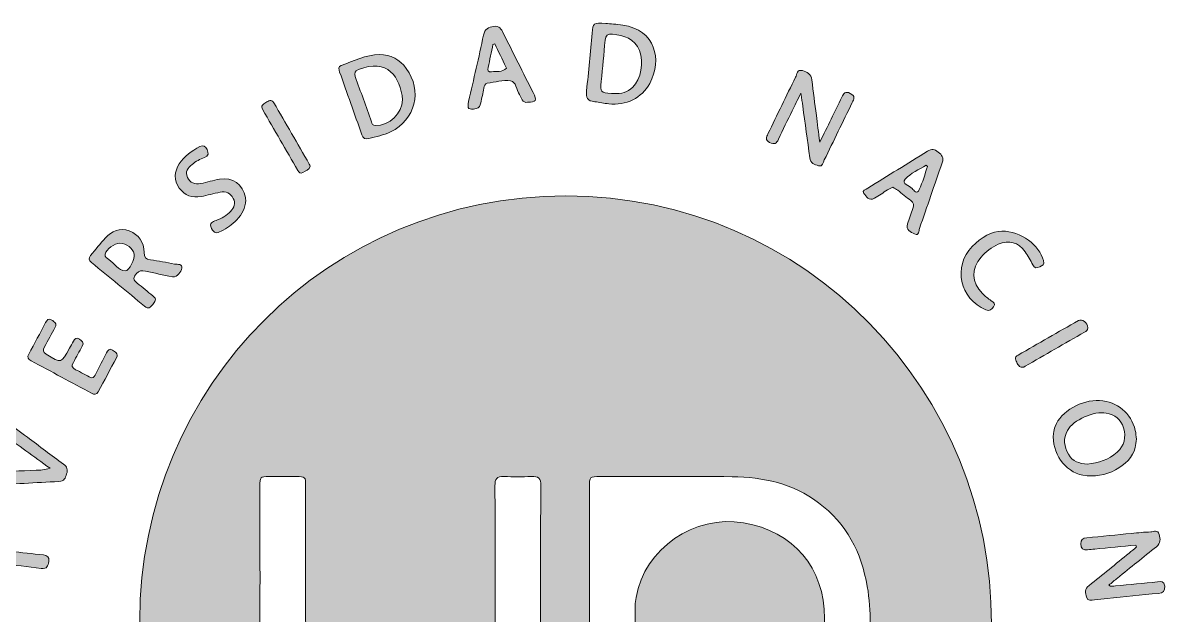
# Model space of a CAD drawing. Header units: inches. Extents: x 5 to 205, y -289 to -24.
# Drawn here: x 100 to 109.39, y -72.21 to -67.34 of the extents above; entities that cross this region are included whole.
import ezdxf

# ---------------------------------------------------------------- set-up
doc = ezdxf.new("R2010")
doc.units = ezdxf.units.IN
doc.header["$MEASUREMENT"] = 0
doc.layers.add('Capa 1', color=7, linetype='Continuous')

# ---------------------------------------------------------------- blocks, each defined once
blk = doc.blocks.new('block 17')
at = {"layer": 'Capa 1', "true_color": 0xffffff}
h = blk.add_hatch(color=7, dxfattribs=at)
h.dxf.hatch_style = 2
edge = h.paths.add_edge_path()
edge.add_spline(control_points=[(104.1468, -67.9939), (104.127, -67.9974), (104.1122, -67.9901), (104.1027, -67.9726), (104.0951, -67.9589), (104.0891, -67.9442), (104.0808, -67.931), (104.0562, -67.892), (104.0534, -67.8243), (104.0073, -67.8176), (103.9456, -67.8087), (103.8796, -67.8279), (103.8158, -67.8371), (103.7953, -67.8401), (103.7917, -67.86), (103.7882, -67.8779), (103.7802, -67.9183), (103.772, -67.9586), (103.763, -67.9988), (103.7582, -68.0202), (103.7507, -68.0386), (103.7246, -68.045), (103.6645, -68.0598), (103.6491, -68.0467), (103.6628, -67.9866), (103.7039, -67.805), (103.7475, -67.624), (103.7856, -67.4418), (103.7963, -67.3905), (103.8249, -67.3772), (103.8694, -67.3704), (103.9158, -67.3632), (103.9314, -67.3922), (103.9478, -67.4251), (104.0292, -67.5882), (104.1111, -67.7512), (104.1926, -67.9143), (104.2255, -67.9801), (104.2186, -67.9917), (104.1468, -67.9939)], knot_values=[0, 0, 0, 0, 1, 1, 1, 2, 2, 2, 3, 3, 3, 4, 4, 4, 5, 5, 5, 6, 6, 6, 7, 7, 7, 8, 8, 8, 9, 9, 9, 10, 10, 10, 11, 11, 11, 12, 12, 12, 13, 13, 13, 13], degree=3, periodic=1)
edge = h.paths.add_edge_path()
edge.add_spline(control_points=[(103.8777, -67.5141), (103.8728, -67.5155), (103.8679, -67.517), (103.863, -67.5184), (103.8498, -67.5814), (103.8364, -67.6443), (103.8236, -67.7073), (103.8192, -67.729), (103.8214, -67.7508), (103.8507, -67.7443), (103.8917, -67.7351), (103.9394, -67.7513), (103.973, -67.7137), (103.9744, -67.7121), (103.9717, -67.7061), (103.9701, -67.7027), (103.9394, -67.6398), (103.9085, -67.5769), (103.8777, -67.5141)], knot_values=[0, 0, 0, 0, 1, 1, 1, 2, 2, 2, 3, 3, 3, 4, 4, 4, 5, 5, 5, 6, 6, 6, 6], degree=3, periodic=1)
h = blk.add_hatch(color=7, dxfattribs=at)
h.dxf.hatch_style = 2
edge = h.paths.add_edge_path()
edge.add_spline(control_points=[(104.7912, -67.3452), (104.8243, -67.3485), (104.8771, -67.352), (104.9292, -67.3596), (105.1998, -67.3985), (105.2542, -67.6427), (105.1513, -67.8387), (105.0888, -67.9578), (104.9538, -68.023), (104.8146, -68.0069), (104.7758, -68.0024), (104.7376, -67.9924), (104.6988, -67.9889), (104.6406, -67.9838), (104.6252, -67.9545), (104.6315, -67.8985), (104.6495, -67.7413), (104.6633, -67.5836), (104.678, -67.426), (104.686, -67.3407), (104.6853, -67.3407), (104.7912, -67.3452)], knot_values=[0, 0, 0, 0, 1, 1, 1, 2, 2, 2, 3, 3, 3, 4, 4, 4, 5, 5, 5, 6, 6, 6, 7, 7, 7, 7], degree=3, periodic=1)
edge = h.paths.add_edge_path()
edge.add_spline(control_points=[(104.8542, -67.9212), (104.9179, -67.9256), (104.969, -67.9114), (105.0109, -67.8701), (105.0793, -67.8028), (105.106, -67.6639), (105.0673, -67.5684), (105.0268, -67.4688), (104.9406, -67.4438), (104.845, -67.4338), (104.8055, -67.4296), (104.7876, -67.4442), (104.7843, -67.484), (104.7748, -67.5969), (104.7629, -67.7095), (104.7527, -67.8223), (104.7446, -67.9125), (104.7472, -67.9151), (104.8372, -67.9211), (104.8449, -67.9216), (104.8528, -67.9212), (104.8542, -67.9212)], knot_values=[0, 0, 0, 0, 1, 1, 1, 2, 2, 2, 3, 3, 3, 4, 4, 4, 5, 5, 5, 6, 6, 6, 7, 7, 7, 7], degree=3, periodic=1)
h = blk.add_hatch(color=7, dxfattribs=at)
h.dxf.hatch_style = 2
edge = h.paths.add_edge_path()
edge.add_spline(control_points=[(102.9307, -67.6019), (103.0243, -67.6012), (103.0966, -67.6403), (103.1511, -67.7155), (103.2849, -67.9001), (103.2263, -68.1369), (103.0216, -68.2365), (102.9648, -68.2641), (102.9037, -68.278), (102.8428, -68.2926), (102.8126, -68.2998), (102.7959, -68.2904), (102.7854, -68.2602), (102.7256, -68.0884), (102.6642, -67.917), (102.6035, -67.7454), (102.5962, -67.7247), (102.5876, -67.7011), (102.6164, -67.6909), (102.7192, -67.6546), (102.8182, -67.6041), (102.9307, -67.6019)], knot_values=[0, 0, 0, 0, 1, 1, 1, 2, 2, 2, 3, 3, 3, 4, 4, 4, 5, 5, 5, 6, 6, 6, 7, 7, 7, 7], degree=3, periodic=1)
edge = h.paths.add_edge_path()
edge.add_spline(control_points=[(103.1205, -67.9733), (103.1047, -67.787), (102.9952, -67.628), (102.7591, -67.7253), (102.7278, -67.7383), (102.7211, -67.7524), (102.7319, -67.7823), (102.7765, -67.9059), (102.8199, -68.0298), (102.8641, -68.1535), (102.8699, -68.1698), (102.8744, -68.1851), (102.8991, -68.1853), (103.0103, -68.1862), (103.1191, -68.0833), (103.1205, -67.9733)], knot_values=[0, 0, 0, 0, 1, 1, 1, 2, 2, 2, 3, 3, 3, 4, 4, 4, 5, 5, 5, 5], degree=3, periodic=1)
h = blk.add_hatch(color=7, dxfattribs=at)
h.dxf.hatch_style = 2
edge = h.paths.add_edge_path()
edge.add_spline(control_points=[(106.5484, -68.3222), (106.6138, -68.1886), (106.6719, -68.071), (106.7289, -67.9528), (106.744, -67.9215), (106.7567, -67.8992), (106.799, -67.9206), (106.8419, -67.9423), (106.8291, -67.9667), (106.8144, -67.9968), (106.7377, -68.1537), (106.6621, -68.3111), (106.5851, -68.4677), (106.575, -68.4882), (106.574, -68.5258), (106.5376, -68.5155), (106.505, -68.5063), (106.4708, -68.4953), (106.4652, -68.4495), (106.4477, -68.3076), (106.4273, -68.166), (106.4079, -68.0243), (106.4039, -67.9953), (106.3996, -67.9663), (106.3929, -67.9195), (106.3643, -67.9767), (106.3422, -68.0201), (106.3209, -68.0639), (106.2832, -68.1416), (106.245, -68.219), (106.2091, -68.2974), (106.1927, -68.3332), (106.1738, -68.3433), (106.1362, -68.3247), (106.0957, -68.3046), (106.1087, -68.2806), (106.1224, -68.2527), (106.198, -68.0975), (106.2725, -67.9418), (106.3494, -67.7873), (106.3608, -67.7645), (106.3612, -67.7211), (106.4051, -67.7334), (106.4433, -67.7441), (106.4777, -67.7616), (106.4831, -67.81), (106.494, -67.9074), (106.5074, -68.0044), (106.5198, -68.1016), (106.5285, -68.1694), (106.5374, -68.2371), (106.5484, -68.3222)], knot_values=[0, 0, 0, 0, 1, 1, 1, 2, 2, 2, 3, 3, 3, 4, 4, 4, 5, 5, 5, 6, 6, 6, 7, 7, 7, 8, 8, 8, 9, 9, 9, 10, 10, 10, 11, 11, 11, 12, 12, 12, 13, 13, 13, 14, 14, 14, 15, 15, 15, 16, 16, 16, 17, 17, 17, 17], degree=3, periodic=1)
h = blk.add_hatch(color=7, dxfattribs=at)
h.dxf.hatch_style = 2
edge = h.paths.add_edge_path()
edge.add_spline(control_points=[(102.3608, -68.519), (102.3555, -68.5516), (102.3237, -68.5552), (102.3022, -68.5697), (102.282, -68.5834), (102.2695, -68.5707), (102.2597, -68.5538), (102.1635, -68.3874), (102.0675, -68.2209), (101.9711, -68.0547), (101.9519, -68.0215), (101.9751, -68.0086), (101.9979, -67.9958), (102.0194, -67.9837), (102.0427, -67.9627), (102.0627, -67.9971), (102.1601, -68.1651), (102.2571, -68.3332), (102.3541, -68.5014), (102.357, -68.5064), (102.3583, -68.5124), (102.3608, -68.519)], knot_values=[0, 0, 0, 0, 1, 1, 1, 2, 2, 2, 3, 3, 3, 4, 4, 4, 5, 5, 5, 6, 6, 6, 7, 7, 7, 7], degree=3, periodic=1)
h = blk.add_hatch(color=7, dxfattribs=at)
h.dxf.hatch_style = 2
edge = h.paths.add_edge_path()
edge.add_spline(control_points=[(101.8327, -68.7995), (101.8285, -68.8625), (101.8021, -68.9154), (101.7582, -68.9607), (101.7209, -68.9992), (101.6769, -69.0277), (101.6302, -69.0534), (101.5941, -69.0733), (101.571, -69.0709), (101.5512, -69.03), (101.5287, -68.9838), (101.559, -68.9769), (101.5895, -68.9652), (101.6337, -68.9482), (101.675, -68.9259), (101.7074, -68.8901), (101.7354, -68.8591), (101.753, -68.8248), (101.73, -68.7837), (101.7063, -68.7414), (101.6682, -68.7237), (101.6209, -68.7329), (101.5691, -68.7429), (101.5182, -68.7579), (101.4664, -68.7682), (101.3922, -68.7829), (101.3298, -68.7603), (101.2862, -68.6983), (101.2407, -68.6335), (101.2445, -68.5656), (101.2856, -68.4998), (101.3265, -68.4344), (101.3886, -68.3936), (101.455, -68.3583), (101.4849, -68.3423), (101.5015, -68.3539), (101.5143, -68.3825), (101.5275, -68.4119), (101.5295, -68.4342), (101.4933, -68.4475), (101.4565, -68.4611), (101.4217, -68.4793), (101.3913, -68.5048), (101.3578, -68.5327), (101.331, -68.5644), (101.3532, -68.6109), (101.3748, -68.6561), (101.4149, -68.6701), (101.4616, -68.6612), (101.5134, -68.6513), (101.5641, -68.6352), (101.616, -68.6258), (101.723, -68.6063), (101.8106, -68.6688), (101.8297, -68.7756), (101.831, -68.7833), (101.8317, -68.7911), (101.8327, -68.7995)], knot_values=[0, 0, 0, 0, 1, 1, 1, 2, 2, 2, 3, 3, 3, 4, 4, 4, 5, 5, 5, 6, 6, 6, 7, 7, 7, 8, 8, 8, 9, 9, 9, 10, 10, 10, 11, 11, 11, 12, 12, 12, 13, 13, 13, 14, 14, 14, 15, 15, 15, 16, 16, 16, 17, 17, 17, 18, 18, 18, 19, 19, 19, 19], degree=3, periodic=1)
h = blk.add_hatch(color=7, dxfattribs=at)
h.dxf.hatch_style = 2
edge = h.paths.add_edge_path()
edge.add_spline(control_points=[(107.1477, -68.6918), (107.1328, -68.6994), (107.1185, -68.7054), (107.1055, -68.7135), (107.0689, -68.7364), (107.0342, -68.7625), (106.9964, -68.7829), (106.9536, -68.8061), (106.9286, -68.7679), (106.9101, -68.743), (106.8916, -68.718), (106.9273, -68.7093), (106.943, -68.6995), (107.1059, -68.5978), (107.2699, -68.498), (107.4326, -68.3959), (107.4665, -68.3746), (107.4918, -68.3774), (107.5218, -68.4027), (107.551, -68.4275), (107.569, -68.448), (107.5536, -68.4914), (107.4899, -68.6704), (107.4306, -68.851), (107.3677, -69.0303), (107.3611, -69.0491), (107.3655, -69.095), (107.3264, -69.0757), (107.2975, -69.0615), (107.2528, -69.0439), (107.2686, -68.9936), (107.282, -68.9506), (107.2971, -68.9081), (107.3136, -68.8662), (107.3246, -68.8383), (107.3201, -68.8191), (107.2948, -68.801), (107.2581, -68.7749), (107.2243, -68.7449), (107.1886, -68.7173), (107.1765, -68.7079), (107.1625, -68.7009), (107.1477, -68.6918)], knot_values=[0, 0, 0, 0, 1, 1, 1, 2, 2, 2, 3, 3, 3, 4, 4, 4, 5, 5, 5, 6, 6, 6, 7, 7, 7, 8, 8, 8, 9, 9, 9, 10, 10, 10, 11, 11, 11, 12, 12, 12, 13, 13, 13, 14, 14, 14, 14], degree=3, periodic=1)
edge = h.paths.add_edge_path()
edge.add_spline(control_points=[(107.4341, -68.5206), (107.4299, -68.517), (107.4257, -68.5135), (107.4214, -68.5099), (107.3632, -68.5475), (107.2941, -68.5756), (107.2501, -68.6256), (107.2156, -68.6649), (107.2856, -68.678), (107.3075, -68.7031), (107.3206, -68.7181), (107.347, -68.7537), (107.3658, -68.7114), (107.3933, -68.6499), (107.4118, -68.5844), (107.4341, -68.5206)], knot_values=[0, 0, 0, 0, 1, 1, 1, 2, 2, 2, 3, 3, 3, 4, 4, 4, 5, 5, 5, 5], degree=3, periodic=1)
h = blk.add_hatch(color=7, dxfattribs=at)
h.dxf.hatch_style = 2
edge = h.paths.add_edge_path()
edge.add_spline(control_points=[(104.4561, -75.7581), (102.5648, -75.7669), (100.9584, -74.2277), (100.9608, -72.2588), (100.9632, -70.3266), (102.515, -68.7628), (104.4627, -68.7636), (106.442, -68.7644), (107.9692, -70.3856), (107.958, -72.283), (107.9467, -74.2019), (106.3699, -75.7712), (104.4561, -75.7581)], knot_values=[0, 0, 0, 0, 1, 1, 1, 2, 2, 2, 3, 3, 3, 4, 4, 4, 4], degree=3, periodic=1)
edge = h.paths.add_edge_path()
edge.add_spline(control_points=[(104.2549, -72.229), (104.2549, -71.8679), (104.2537, -71.5068), (104.2561, -71.1457), (104.2565, -71.0857), (104.2378, -71.0658), (104.1786, -71.0693), (104.1043, -71.0736), (104.0293, -71.0739), (103.955, -71.0692), (103.8936, -71.0654), (103.8789, -71.0897), (103.8792, -71.1475), (103.8813, -71.5164), (103.88, -71.8853), (103.8806, -72.2543), (103.8807, -72.3116), (103.8736, -72.3678), (103.8616, -72.4235), (103.789, -72.7599), (103.45, -73.0149), (103.0811, -73.0049), (102.6556, -72.9933), (102.3239, -72.6676), (102.3235, -72.2434), (102.3232, -71.8784), (102.3235, -71.5134), (102.3234, -71.1484), (102.3234, -71.0707), (102.323, -71.0706), (102.2441, -71.0704), (102.1715, -71.0702), (102.0988, -71.0701), (102.0262, -71.0704), (101.9495, -71.0706), (101.9489, -71.0711), (101.9488, -71.1507), (101.9487, -71.3901), (101.947, -71.6295), (101.9494, -71.8689), (101.9513, -72.0551), (101.9365, -72.2418), (101.9614, -72.4275), (101.9929, -72.6627), (102.0765, -72.8756), (102.2416, -73.0503), (102.4522, -73.2732), (102.7212, -73.3676), (103.0193, -73.374), (103.4057, -73.3824), (103.7924, -73.3753), (104.179, -73.3778), (104.2386, -73.3782), (104.2565, -73.3598), (104.2561, -73.3005), (104.2537, -72.9433), (104.2549, -72.5861), (104.2549, -72.229)], knot_values=[0, 0, 0, 0, 1, 1, 1, 2, 2, 2, 3, 3, 3, 4, 4, 4, 5, 5, 5, 6, 6, 6, 7, 7, 7, 8, 8, 8, 9, 9, 9, 10, 10, 10, 11, 11, 11, 12, 12, 12, 13, 13, 13, 14, 14, 14, 15, 15, 15, 16, 16, 16, 17, 17, 17, 18, 18, 18, 19, 19, 19, 19], degree=3, periodic=1)
edge = h.paths.add_edge_path()
edge.add_spline(control_points=[(104.6557, -72.223), (104.6557, -72.2937), (104.6557, -72.3643), (104.6557, -72.435), (104.6558, -72.7254), (104.6568, -73.0159), (104.6549, -73.3063), (104.6545, -73.3603), (104.673, -73.38), (104.7267, -73.3774), (104.7952, -73.3741), (104.8641, -73.3766), (104.9327, -73.3766), (105.0305, -73.3766), (105.0306, -73.3766), (105.0306, -73.2815), (105.0306, -72.9204), (105.0304, -72.5593), (105.031, -72.1982), (105.031, -72.1532), (105.0306, -72.1073), (105.0384, -72.0633), (105.1098, -71.6621), (105.5153, -71.3815), (105.922, -71.4504), (106.3326, -71.5199), (106.587, -71.8203), (106.5873, -72.2366), (106.5875, -72.5918), (106.5882, -72.947), (106.5864, -73.3022), (106.5861, -73.3574), (106.6022, -73.3805), (106.6599, -73.3775), (106.7343, -73.3737), (106.809, -73.3768), (106.8836, -73.3766), (106.9617, -73.3763), (106.9621, -73.376), (106.9622, -73.2977), (106.9623, -72.9581), (106.962, -72.6186), (106.9623, -72.2791), (106.9624, -72.1769), (106.9555, -72.0751), (106.9383, -71.9745), (106.8905, -71.6951), (106.7685, -71.4575), (106.5373, -71.285), (106.3273, -71.1282), (106.0842, -71.0739), (105.8282, -71.0714), (105.4671, -71.068), (105.106, -71.0703), (104.7449, -71.0703), (104.656, -71.0703), (104.6558, -71.0705), (104.6558, -71.1574), (104.6557, -71.5126), (104.6557, -71.8678), (104.6557, -72.223)], knot_values=[0, 0, 0, 0, 1, 1, 1, 2, 2, 2, 3, 3, 3, 4, 4, 4, 5, 5, 5, 6, 6, 6, 7, 7, 7, 8, 8, 8, 9, 9, 9, 10, 10, 10, 11, 11, 11, 12, 12, 12, 13, 13, 13, 14, 14, 14, 15, 15, 15, 16, 16, 16, 17, 17, 17, 18, 18, 18, 19, 19, 19, 20, 20, 20, 20], degree=3, periodic=1)
h = blk.add_hatch(color=7, dxfattribs=at)
h.dxf.hatch_style = 2
edge = h.paths.add_edge_path()
edge.add_spline(control_points=[(101.2301, -69.4298), (101.1533, -69.4132), (101.0804, -69.3978), (101.0077, -69.3816), (100.9795, -69.3753), (100.9563, -69.3752), (100.9342, -69.4012), (100.9068, -69.4331), (100.9028, -69.4539), (100.941, -69.4807), (100.9859, -69.5122), (101.0248, -69.5519), (101.0689, -69.5845), (101.106, -69.612), (101.0864, -69.6323), (101.0674, -69.6567), (101.0485, -69.6809), (101.0325, -69.6971), (101.001, -69.6709), (100.8565, -69.5501), (100.7111, -69.4304), (100.5651, -69.3113), (100.5418, -69.2923), (100.5379, -69.2762), (100.5577, -69.2529), (100.5985, -69.2052), (100.6356, -69.154), (100.6792, -69.1091), (100.7323, -69.0545), (100.7967, -69.0196), (100.8752, -69.0503), (100.9543, -69.0812), (100.9954, -69.1434), (100.9969, -69.228), (100.9976, -69.2672), (101.012, -69.2836), (101.0508, -69.2888), (101.1168, -69.2975), (101.1823, -69.31), (101.2476, -69.3235), (101.2707, -69.3283), (101.3162, -69.3208), (101.3073, -69.3559), (101.2991, -69.3885), (101.274, -69.4277), (101.2301, -69.4298)], knot_values=[0, 0, 0, 0, 1, 1, 1, 2, 2, 2, 3, 3, 3, 4, 4, 4, 5, 5, 5, 6, 6, 6, 7, 7, 7, 8, 8, 8, 9, 9, 9, 10, 10, 10, 11, 11, 11, 12, 12, 12, 13, 13, 13, 14, 14, 14, 15, 15, 15, 15], degree=3, periodic=1)
edge = h.paths.add_edge_path()
edge.add_spline(control_points=[(100.7988, -69.1525), (100.7545, -69.1529), (100.6853, -69.2037), (100.6773, -69.2412), (100.6719, -69.2665), (100.6922, -69.2769), (100.707, -69.2866), (100.7533, -69.3168), (100.7832, -69.3757), (100.8427, -69.3794), (100.8739, -69.3813), (100.9227, -69.278), (100.9153, -69.2421), (100.9051, -69.1931), (100.8517, -69.152), (100.7988, -69.1525)], knot_values=[0, 0, 0, 0, 1, 1, 1, 2, 2, 2, 3, 3, 3, 4, 4, 4, 5, 5, 5, 5], degree=3, periodic=1)
h = blk.add_hatch(color=7, dxfattribs=at)
h.dxf.hatch_style = 2
edge = h.paths.add_edge_path()
edge.add_spline(control_points=[(108.0427, -69.052), (108.2041, -69.0529), (108.3506, -69.1686), (108.3866, -69.2948), (108.3959, -69.3277), (108.3772, -69.336), (108.3546, -69.3462), (108.3303, -69.3571), (108.3122, -69.3597), (108.2977, -69.3294), (108.2802, -69.2924), (108.2595, -69.2563), (108.2356, -69.2232), (108.1777, -69.143), (108.1049, -69.1235), (108.0138, -69.1613), (107.9585, -69.1843), (107.9122, -69.2206), (107.8735, -69.2657), (107.7901, -69.363), (107.7937, -69.4742), (107.8839, -69.5658), (107.9057, -69.5879), (107.9317, -69.6061), (107.9566, -69.6249), (107.9741, -69.638), (107.9966, -69.6477), (107.9756, -69.6747), (107.9598, -69.695), (107.9468, -69.7134), (107.9132, -69.6993), (107.6974, -69.6083), (107.639, -69.3462), (107.8005, -69.1789), (107.875, -69.1017), (107.965, -69.0531), (108.0427, -69.052)], knot_values=[0, 0, 0, 0, 1, 1, 1, 2, 2, 2, 3, 3, 3, 4, 4, 4, 5, 5, 5, 6, 6, 6, 7, 7, 7, 8, 8, 8, 9, 9, 9, 10, 10, 10, 11, 11, 11, 12, 12, 12, 12], degree=3, periodic=1)
h = blk.add_hatch(color=7, dxfattribs=at)
h.dxf.hatch_style = 2
edge = h.paths.add_edge_path()
edge.add_spline(control_points=[(100.5624, -70.2586), (100.5881, -70.2604), (100.5921, -70.2401), (100.5998, -70.2255), (100.6299, -70.1683), (100.6586, -70.1104), (100.6884, -70.053), (100.6985, -70.0336), (100.7091, -70.0113), (100.7368, -70.0305), (100.7586, -70.0455), (100.7892, -70.0581), (100.77, -70.094), (100.7204, -70.1874), (100.6698, -70.2803), (100.62, -70.3736), (100.6061, -70.3998), (100.5878, -70.3965), (100.5662, -70.385), (100.4004, -70.2963), (100.2346, -70.2076), (100.0685, -70.1194), (100.0432, -70.1059), (100.0349, -70.0901), (100.0497, -70.0629), (100.0965, -69.9769), (100.1421, -69.8903), (100.1882, -69.8039), (100.1992, -69.7834), (100.2112, -69.7655), (100.2379, -69.7834), (100.2593, -69.7977), (100.2838, -69.811), (100.2662, -69.8434), (100.2373, -69.8968), (100.2092, -69.9507), (100.1786, -70.0031), (100.1626, -70.0306), (100.1649, -70.0469), (100.1937, -70.0648), (100.3167, -70.1411), (100.3162, -70.1419), (100.3844, -70.0144), (100.3945, -69.9954), (100.4055, -69.9768), (100.4156, -69.9578), (100.4271, -69.9359), (100.4407, -69.9228), (100.4662, -69.9404), (100.4869, -69.9547), (100.5049, -69.9688), (100.4892, -69.9974), (100.4647, -70.0421), (100.4415, -70.0875), (100.4158, -70.1314), (100.3992, -70.1596), (100.4034, -70.1771), (100.4336, -70.1916), (100.4777, -70.2128), (100.5205, -70.2367), (100.5624, -70.2586)], knot_values=[0, 0, 0, 0, 1, 1, 1, 2, 2, 2, 3, 3, 3, 4, 4, 4, 5, 5, 5, 6, 6, 6, 7, 7, 7, 8, 8, 8, 9, 9, 9, 10, 10, 10, 11, 11, 11, 12, 12, 12, 13, 13, 13, 14, 14, 14, 15, 15, 15, 16, 16, 16, 17, 17, 17, 18, 18, 18, 19, 19, 19, 20, 20, 20, 20], degree=3, periodic=1)
h = blk.add_hatch(color=7, dxfattribs=at)
h.dxf.hatch_style = 2
edge = h.paths.add_edge_path()
edge.add_spline(control_points=[(108.7495, -69.8479), (108.7527, -69.8682), (108.7366, -69.8752), (108.7236, -69.8827), (108.5608, -69.9766), (108.3976, -70.0697), (108.235, -70.1639), (108.2012, -70.1835), (108.1853, -70.1673), (108.1707, -70.1396), (108.1576, -70.1146), (108.1417, -70.0917), (108.1781, -70.071), (108.3431, -69.9771), (108.5073, -69.8817), (108.6726, -69.7884), (108.7042, -69.7705), (108.7475, -69.8059), (108.7495, -69.8479)], knot_values=[0, 0, 0, 0, 1, 1, 1, 2, 2, 2, 3, 3, 3, 4, 4, 4, 5, 5, 5, 6, 6, 6, 6], degree=3, periodic=1)
h = blk.add_hatch(color=7, dxfattribs=at)
h.dxf.hatch_style = 2
edge = h.paths.add_edge_path()
edge.add_spline(control_points=[(109.1493, -70.7634), (109.1463, -70.7856), (109.1456, -70.8095), (109.1395, -70.8319), (109.0983, -70.9851), (108.8912, -71.0939), (108.7091, -71.0589), (108.5609, -71.0303), (108.4517, -70.8751), (108.4681, -70.715), (108.4701, -70.6957), (108.4745, -70.6761), (108.4815, -70.6581), (108.529, -70.5347), (108.6991, -70.4363), (108.8468, -70.4458), (108.9943, -70.4553), (109.1039, -70.5467), (109.1405, -70.6921), (109.1461, -70.7147), (109.1464, -70.7386), (109.1493, -70.7634)], knot_values=[0, 0, 0, 0, 1, 1, 1, 2, 2, 2, 3, 3, 3, 4, 4, 4, 5, 5, 5, 6, 6, 6, 7, 7, 7, 7], degree=3, periodic=1)
edge = h.paths.add_edge_path()
edge.add_spline(control_points=[(108.7449, -70.9678), (108.8368, -70.959), (108.9224, -70.9329), (108.9918, -70.8695), (109.051, -70.8154), (109.0662, -70.7475), (109.0436, -70.6709), (109.0225, -70.5992), (108.9729, -70.5613), (108.9009, -70.5478), (108.8033, -70.5294), (108.631, -70.6055), (108.583, -70.6905), (108.5455, -70.7571), (108.5562, -70.8232), (108.5909, -70.8866), (108.6239, -70.9467), (108.6819, -70.9629), (108.7449, -70.9678)], knot_values=[0, 0, 0, 0, 1, 1, 1, 2, 2, 2, 3, 3, 3, 4, 4, 4, 5, 5, 5, 6, 6, 6, 6], degree=3, periodic=1)
h = blk.add_hatch(color=7, dxfattribs=at)
h.dxf.hatch_style = 2
edge = h.paths.add_edge_path()
edge.add_spline(control_points=[(100.2239, -71.0025), (100.0881, -70.9039), (99.9627, -70.811), (99.8349, -70.7216), (99.7975, -70.6954), (99.7898, -70.6694), (99.8049, -70.6282), (99.8176, -70.5935), (99.832, -70.5912), (99.8594, -70.6124), (99.9183, -70.658), (99.9784, -70.702), (100.038, -70.7466), (100.1367, -70.8205), (100.2348, -70.8955), (100.3347, -70.9678), (100.3657, -70.9902), (100.3713, -71.0141), (100.3605, -71.0483), (100.3501, -71.0814), (100.3412, -71.1086), (100.2966, -71.1107), (100.1071, -71.1197), (99.9177, -71.1326), (99.7281, -71.142), (99.7057, -71.1431), (99.6642, -71.16), (99.6655, -71.1153), (99.6665, -71.0778), (99.6738, -71.0348), (99.7291, -71.0329), (99.8563, -71.0285), (99.9834, -71.0227), (100.1106, -71.0183), (100.1438, -71.0171), (100.1769, -71.0161), (100.2239, -71.0025)], knot_values=[0, 0, 0, 0, 1, 1, 1, 2, 2, 2, 3, 3, 3, 4, 4, 4, 5, 5, 5, 6, 6, 6, 7, 7, 7, 8, 8, 8, 9, 9, 9, 10, 10, 10, 11, 11, 11, 12, 12, 12, 12], degree=3, periodic=1)
h = blk.add_hatch(color=7, dxfattribs=at)
h.dxf.hatch_style = 2
edge = h.paths.add_edge_path()
edge.add_spline(control_points=[(109.1451, -71.6336), (109.0324, -71.6444), (108.9197, -71.6553), (108.807, -71.6662), (108.7876, -71.668), (108.7681, -71.6702), (108.7487, -71.6724), (108.7126, -71.6765), (108.694, -71.663), (108.6922, -71.6243), (108.6905, -71.5871), (108.7102, -71.5768), (108.7416, -71.5738), (108.8643, -71.562), (108.987, -71.5494), (109.1097, -71.5376), (109.1623, -71.5326), (109.215, -71.5269), (109.2677, -71.525), (109.2916, -71.5241), (109.3247, -71.504), (109.3363, -71.5463), (109.3465, -71.5836), (109.3511, -71.6176), (109.3141, -71.6467), (109.2063, -71.7316), (109.1002, -71.8186), (108.9935, -71.9048), (108.9707, -71.9232), (108.9482, -71.9419), (108.9218, -71.9636), (108.9419, -71.978), (108.9606, -71.9706), (108.9782, -71.969), (109.0931, -71.958), (109.2081, -71.9471), (109.3229, -71.9356), (109.3517, -71.9327), (109.3777, -71.9286), (109.3817, -71.9706), (109.3855, -72.0113), (109.3691, -72.0265), (109.3301, -72.0302), (109.1898, -72.0433), (109.0497, -72.0585), (108.9095, -72.073), (108.8745, -72.0766), (108.8395, -72.0823), (108.8044, -72.0834), (108.7812, -72.084), (108.751, -72.0967), (108.7396, -72.0613), (108.7283, -72.0261), (108.7248, -71.9944), (108.7599, -71.9665), (108.8704, -71.8788), (108.9792, -71.7888), (109.0886, -71.6997), (109.1094, -71.6826), (109.1302, -71.6655), (109.151, -71.6484), (109.149, -71.6434), (109.1471, -71.6385), (109.1451, -71.6336)], knot_values=[0, 0, 0, 0, 1, 1, 1, 2, 2, 2, 3, 3, 3, 4, 4, 4, 5, 5, 5, 6, 6, 6, 7, 7, 7, 8, 8, 8, 9, 9, 9, 10, 10, 10, 11, 11, 11, 12, 12, 12, 13, 13, 13, 14, 14, 14, 15, 15, 15, 16, 16, 16, 17, 17, 17, 18, 18, 18, 19, 19, 19, 20, 20, 20, 21, 21, 21, 21], degree=3, periodic=1)
h = blk.add_hatch(color=7, dxfattribs=at)
h.dxf.hatch_style = 2
edge = h.paths.add_edge_path()
edge.add_spline(control_points=[(99.632, -71.6536), (99.8111, -71.674), (99.9902, -71.6946), (100.1693, -71.7148), (100.2016, -71.7185), (100.2193, -71.7304), (100.2139, -71.7679), (100.2086, -71.8057), (100.1991, -71.8311), (100.1526, -71.8251), (100.0419, -71.8106), (99.9308, -71.7985), (99.8199, -71.7856), (99.7537, -71.7779), (99.6876, -71.7695), (99.6213, -71.7634), (99.5786, -71.7594), (99.5603, -71.743), (99.5653, -71.6962), (99.5705, -71.6481), (99.5995, -71.6517), (99.632, -71.6536)], knot_values=[0, 0, 0, 0, 1, 1, 1, 2, 2, 2, 3, 3, 3, 4, 4, 4, 5, 5, 5, 6, 6, 6, 7, 7, 7, 7], degree=3, periodic=1)
at = {"layer": 'Capa 1', "lineweight": 0}
for points, knots in [([(104.1468, -67.9939), (104.127, -67.9974), (104.1122, -67.9901), (104.1027, -67.9726), (104.0951, -67.9589), (104.0891, -67.9442), (104.0808, -67.931), (104.0562, -67.892), (104.0534, -67.8243), (104.0073, -67.8176), (103.9456, -67.8087), (103.8796, -67.8279), (103.8158, -67.8371), (103.7953, -67.8401), (103.7917, -67.86), (103.7882, -67.8779), (103.7802, -67.9183), (103.772, -67.9586), (103.763, -67.9988), (103.7582, -68.0202), (103.7507, -68.0386), (103.7246, -68.045), (103.6645, -68.0598), (103.6491, -68.0467), (103.6628, -67.9866), (103.7039, -67.805), (103.7475, -67.624), (103.7856, -67.4418), (103.7963, -67.3905), (103.8249, -67.3772), (103.8694, -67.3704), (103.9158, -67.3632), (103.9314, -67.3922), (103.9478, -67.4251), (104.0292, -67.5882), (104.1111, -67.7512), (104.1926, -67.9143), (104.2255, -67.9801), (104.2186, -67.9917), (104.1468, -67.9939)], [0, 0, 0, 0, 1, 1, 1, 2, 2, 2, 3, 3, 3, 4, 4, 4, 5, 5, 5, 6, 6, 6, 7, 7, 7, 8, 8, 8, 9, 9, 9, 10, 10, 10, 11, 11, 11, 12, 12, 12, 13, 13, 13, 13]), ([(104.7912, -67.3452), (104.8243, -67.3485), (104.8771, -67.352), (104.9292, -67.3596), (105.1998, -67.3985), (105.2542, -67.6427), (105.1513, -67.8387), (105.0888, -67.9578), (104.9538, -68.023), (104.8146, -68.0069), (104.7758, -68.0024), (104.7376, -67.9924), (104.6988, -67.9889), (104.6406, -67.9838), (104.6252, -67.9545), (104.6315, -67.8985), (104.6495, -67.7413), (104.6633, -67.5836), (104.678, -67.426), (104.686, -67.3407), (104.6853, -67.3407), (104.7912, -67.3452)], [0, 0, 0, 0, 1, 1, 1, 2, 2, 2, 3, 3, 3, 4, 4, 4, 5, 5, 5, 6, 6, 6, 7, 7, 7, 7]), ([(104.8542, -67.9212), (104.9179, -67.9256), (104.969, -67.9114), (105.0109, -67.8701), (105.0793, -67.8028), (105.106, -67.6639), (105.0673, -67.5684), (105.0268, -67.4688), (104.9406, -67.4438), (104.845, -67.4338), (104.8055, -67.4296), (104.7876, -67.4442), (104.7843, -67.484), (104.7748, -67.5969), (104.7629, -67.7095), (104.7527, -67.8223), (104.7446, -67.9125), (104.7472, -67.9151), (104.8372, -67.9211), (104.8449, -67.9216), (104.8528, -67.9212), (104.8542, -67.9212)], [0, 0, 0, 0, 1, 1, 1, 2, 2, 2, 3, 3, 3, 4, 4, 4, 5, 5, 5, 6, 6, 6, 7, 7, 7, 7]), ([(103.8777, -67.5141), (103.8728, -67.5155), (103.8679, -67.517), (103.863, -67.5184), (103.8498, -67.5814), (103.8364, -67.6443), (103.8236, -67.7073), (103.8192, -67.729), (103.8214, -67.7508), (103.8507, -67.7443), (103.8917, -67.7351), (103.9394, -67.7513), (103.973, -67.7137), (103.9744, -67.7121), (103.9717, -67.7061), (103.9701, -67.7027), (103.9394, -67.6398), (103.9085, -67.5769), (103.8777, -67.5141)], [0, 0, 0, 0, 1, 1, 1, 2, 2, 2, 3, 3, 3, 4, 4, 4, 5, 5, 5, 6, 6, 6, 6]), ([(102.9307, -67.6019), (103.0243, -67.6012), (103.0966, -67.6403), (103.1511, -67.7155), (103.2849, -67.9001), (103.2263, -68.1369), (103.0216, -68.2365), (102.9648, -68.2641), (102.9037, -68.278), (102.8428, -68.2926), (102.8126, -68.2998), (102.7959, -68.2904), (102.7854, -68.2602), (102.7256, -68.0884), (102.6642, -67.917), (102.6035, -67.7454), (102.5962, -67.7247), (102.5876, -67.7011), (102.6164, -67.6909), (102.7192, -67.6546), (102.8182, -67.6041), (102.9307, -67.6019)], [0, 0, 0, 0, 1, 1, 1, 2, 2, 2, 3, 3, 3, 4, 4, 4, 5, 5, 5, 6, 6, 6, 7, 7, 7, 7]), ([(103.1205, -67.9733), (103.1047, -67.787), (102.9952, -67.628), (102.7591, -67.7253), (102.7278, -67.7383), (102.7211, -67.7524), (102.7319, -67.7823), (102.7765, -67.9059), (102.8199, -68.0298), (102.8641, -68.1535), (102.8699, -68.1698), (102.8744, -68.1851), (102.8991, -68.1853), (103.0103, -68.1862), (103.1191, -68.0833), (103.1205, -67.9733)], [0, 0, 0, 0, 1, 1, 1, 2, 2, 2, 3, 3, 3, 4, 4, 4, 5, 5, 5, 5]), ([(106.5484, -68.3222), (106.6138, -68.1886), (106.6719, -68.071), (106.7289, -67.9528), (106.744, -67.9215), (106.7567, -67.8992), (106.799, -67.9206), (106.8419, -67.9423), (106.8291, -67.9667), (106.8144, -67.9968), (106.7377, -68.1537), (106.6621, -68.3111), (106.5851, -68.4677), (106.575, -68.4882), (106.574, -68.5258), (106.5376, -68.5155), (106.505, -68.5063), (106.4708, -68.4953), (106.4652, -68.4495), (106.4477, -68.3076), (106.4273, -68.166), (106.4079, -68.0243), (106.4039, -67.9953), (106.3996, -67.9663), (106.3929, -67.9195), (106.3643, -67.9767), (106.3422, -68.0201), (106.3209, -68.0639), (106.2832, -68.1416), (106.245, -68.219), (106.2091, -68.2974), (106.1927, -68.3332), (106.1738, -68.3433), (106.1362, -68.3247), (106.0957, -68.3046), (106.1087, -68.2806), (106.1224, -68.2527), (106.198, -68.0975), (106.2725, -67.9418), (106.3494, -67.7873), (106.3608, -67.7645), (106.3612, -67.7211), (106.4051, -67.7334), (106.4433, -67.7441), (106.4777, -67.7616), (106.4831, -67.81), (106.494, -67.9074), (106.5074, -68.0044), (106.5198, -68.1016), (106.5285, -68.1694), (106.5374, -68.2371), (106.5484, -68.3222)], [0, 0, 0, 0, 1, 1, 1, 2, 2, 2, 3, 3, 3, 4, 4, 4, 5, 5, 5, 6, 6, 6, 7, 7, 7, 8, 8, 8, 9, 9, 9, 10, 10, 10, 11, 11, 11, 12, 12, 12, 13, 13, 13, 14, 14, 14, 15, 15, 15, 16, 16, 16, 17, 17, 17, 17]), ([(102.3608, -68.519), (102.3555, -68.5516), (102.3237, -68.5552), (102.3022, -68.5697), (102.282, -68.5834), (102.2695, -68.5707), (102.2597, -68.5538), (102.1635, -68.3874), (102.0675, -68.2209), (101.9711, -68.0547), (101.9519, -68.0215), (101.9751, -68.0086), (101.9979, -67.9958), (102.0194, -67.9837), (102.0427, -67.9627), (102.0627, -67.9971), (102.1601, -68.1651), (102.2571, -68.3332), (102.3541, -68.5014), (102.357, -68.5064), (102.3583, -68.5124), (102.3608, -68.519)], [0, 0, 0, 0, 1, 1, 1, 2, 2, 2, 3, 3, 3, 4, 4, 4, 5, 5, 5, 6, 6, 6, 7, 7, 7, 7]), ([(101.8327, -68.7995), (101.8285, -68.8625), (101.8021, -68.9154), (101.7582, -68.9607), (101.7209, -68.9992), (101.6769, -69.0277), (101.6302, -69.0534), (101.5941, -69.0733), (101.571, -69.0709), (101.5512, -69.03), (101.5287, -68.9838), (101.559, -68.9769), (101.5895, -68.9652), (101.6337, -68.9482), (101.675, -68.9259), (101.7074, -68.8901), (101.7354, -68.8591), (101.753, -68.8248), (101.73, -68.7837), (101.7063, -68.7414), (101.6682, -68.7237), (101.6209, -68.7329), (101.5691, -68.7429), (101.5182, -68.7579), (101.4664, -68.7682), (101.3922, -68.7829), (101.3298, -68.7603), (101.2862, -68.6983), (101.2407, -68.6335), (101.2445, -68.5656), (101.2856, -68.4998), (101.3265, -68.4344), (101.3886, -68.3936), (101.455, -68.3583), (101.4849, -68.3423), (101.5015, -68.3539), (101.5143, -68.3825), (101.5275, -68.4119), (101.5295, -68.4342), (101.4933, -68.4475), (101.4565, -68.4611), (101.4217, -68.4793), (101.3913, -68.5048), (101.3578, -68.5327), (101.331, -68.5644), (101.3532, -68.6109), (101.3748, -68.6561), (101.4149, -68.6701), (101.4616, -68.6612), (101.5134, -68.6513), (101.5641, -68.6352), (101.616, -68.6258), (101.723, -68.6063), (101.8106, -68.6688), (101.8297, -68.7756), (101.831, -68.7833), (101.8317, -68.7911), (101.8327, -68.7995)], [0, 0, 0, 0, 1, 1, 1, 2, 2, 2, 3, 3, 3, 4, 4, 4, 5, 5, 5, 6, 6, 6, 7, 7, 7, 8, 8, 8, 9, 9, 9, 10, 10, 10, 11, 11, 11, 12, 12, 12, 13, 13, 13, 14, 14, 14, 15, 15, 15, 16, 16, 16, 17, 17, 17, 18, 18, 18, 19, 19, 19, 19]), ([(107.1477, -68.6918), (107.1328, -68.6994), (107.1185, -68.7054), (107.1055, -68.7135), (107.0689, -68.7364), (107.0342, -68.7625), (106.9964, -68.7829), (106.9536, -68.8061), (106.9286, -68.7679), (106.9101, -68.743), (106.8916, -68.718), (106.9273, -68.7093), (106.943, -68.6995), (107.1059, -68.5978), (107.2699, -68.498), (107.4326, -68.3959), (107.4665, -68.3746), (107.4918, -68.3774), (107.5218, -68.4027), (107.551, -68.4275), (107.569, -68.448), (107.5536, -68.4914), (107.4899, -68.6704), (107.4306, -68.851), (107.3677, -69.0303), (107.3611, -69.0491), (107.3655, -69.095), (107.3264, -69.0757), (107.2975, -69.0615), (107.2528, -69.0439), (107.2686, -68.9936), (107.282, -68.9506), (107.2971, -68.9081), (107.3136, -68.8662), (107.3246, -68.8383), (107.3201, -68.8191), (107.2948, -68.801), (107.2581, -68.7749), (107.2243, -68.7449), (107.1886, -68.7173), (107.1765, -68.7079), (107.1625, -68.7009), (107.1477, -68.6918)], [0, 0, 0, 0, 1, 1, 1, 2, 2, 2, 3, 3, 3, 4, 4, 4, 5, 5, 5, 6, 6, 6, 7, 7, 7, 8, 8, 8, 9, 9, 9, 10, 10, 10, 11, 11, 11, 12, 12, 12, 13, 13, 13, 14, 14, 14, 14]), ([(107.4341, -68.5206), (107.4299, -68.517), (107.4257, -68.5135), (107.4214, -68.5099), (107.3632, -68.5475), (107.2941, -68.5756), (107.2501, -68.6256), (107.2156, -68.6649), (107.2856, -68.678), (107.3075, -68.7031), (107.3206, -68.7181), (107.347, -68.7537), (107.3658, -68.7114), (107.3933, -68.6499), (107.4118, -68.5844), (107.4341, -68.5206)], [0, 0, 0, 0, 1, 1, 1, 2, 2, 2, 3, 3, 3, 4, 4, 4, 5, 5, 5, 5]), ([(104.4561, -75.7581), (102.5648, -75.7669), (100.9584, -74.2277), (100.9608, -72.2588), (100.9632, -70.3266), (102.515, -68.7628), (104.4627, -68.7636), (106.442, -68.7644), (107.9692, -70.3856), (107.958, -72.283), (107.9467, -74.2019), (106.3699, -75.7712), (104.4561, -75.7581)], [0, 0, 0, 0, 1, 1, 1, 2, 2, 2, 3, 3, 3, 4, 4, 4, 4]), ([(101.2301, -69.4298), (101.1533, -69.4132), (101.0804, -69.3978), (101.0077, -69.3816), (100.9795, -69.3753), (100.9563, -69.3752), (100.9342, -69.4012), (100.9068, -69.4331), (100.9028, -69.4539), (100.941, -69.4807), (100.9859, -69.5122), (101.0248, -69.5519), (101.0689, -69.5845), (101.106, -69.612), (101.0864, -69.6323), (101.0674, -69.6567), (101.0485, -69.6809), (101.0325, -69.6971), (101.001, -69.6709), (100.8565, -69.5501), (100.7111, -69.4304), (100.5651, -69.3113), (100.5418, -69.2923), (100.5379, -69.2762), (100.5577, -69.2529), (100.5985, -69.2052), (100.6356, -69.154), (100.6792, -69.1091), (100.7323, -69.0545), (100.7967, -69.0196), (100.8752, -69.0503), (100.9543, -69.0812), (100.9954, -69.1434), (100.9969, -69.228), (100.9976, -69.2672), (101.012, -69.2836), (101.0508, -69.2888), (101.1168, -69.2975), (101.1823, -69.31), (101.2476, -69.3235), (101.2707, -69.3283), (101.3162, -69.3208), (101.3073, -69.3559), (101.2991, -69.3885), (101.274, -69.4277), (101.2301, -69.4298)], [0, 0, 0, 0, 1, 1, 1, 2, 2, 2, 3, 3, 3, 4, 4, 4, 5, 5, 5, 6, 6, 6, 7, 7, 7, 8, 8, 8, 9, 9, 9, 10, 10, 10, 11, 11, 11, 12, 12, 12, 13, 13, 13, 14, 14, 14, 15, 15, 15, 15]), ([(108.0427, -69.052), (108.2041, -69.0529), (108.3506, -69.1686), (108.3866, -69.2948), (108.3959, -69.3277), (108.3772, -69.336), (108.3546, -69.3462), (108.3303, -69.3571), (108.3122, -69.3597), (108.2977, -69.3294), (108.2802, -69.2924), (108.2595, -69.2563), (108.2356, -69.2232), (108.1777, -69.143), (108.1049, -69.1235), (108.0138, -69.1613), (107.9585, -69.1843), (107.9122, -69.2206), (107.8735, -69.2657), (107.7901, -69.363), (107.7937, -69.4742), (107.8839, -69.5658), (107.9057, -69.5879), (107.9317, -69.6061), (107.9566, -69.6249), (107.9741, -69.638), (107.9966, -69.6477), (107.9756, -69.6747), (107.9598, -69.695), (107.9468, -69.7134), (107.9132, -69.6993), (107.6974, -69.6083), (107.639, -69.3462), (107.8005, -69.1789), (107.875, -69.1017), (107.965, -69.0531), (108.0427, -69.052)], [0, 0, 0, 0, 1, 1, 1, 2, 2, 2, 3, 3, 3, 4, 4, 4, 5, 5, 5, 6, 6, 6, 7, 7, 7, 8, 8, 8, 9, 9, 9, 10, 10, 10, 11, 11, 11, 12, 12, 12, 12]), ([(100.7988, -69.1525), (100.7545, -69.1529), (100.6853, -69.2037), (100.6773, -69.2412), (100.6719, -69.2665), (100.6922, -69.2769), (100.707, -69.2866), (100.7533, -69.3168), (100.7832, -69.3757), (100.8427, -69.3794), (100.8739, -69.3813), (100.9227, -69.278), (100.9153, -69.2421), (100.9051, -69.1931), (100.8517, -69.152), (100.7988, -69.1525)], [0, 0, 0, 0, 1, 1, 1, 2, 2, 2, 3, 3, 3, 4, 4, 4, 5, 5, 5, 5]), ([(100.5624, -70.2586), (100.5881, -70.2604), (100.5921, -70.2401), (100.5998, -70.2255), (100.6299, -70.1683), (100.6586, -70.1104), (100.6884, -70.053), (100.6985, -70.0336), (100.7091, -70.0113), (100.7368, -70.0305), (100.7586, -70.0455), (100.7892, -70.0581), (100.77, -70.094), (100.7204, -70.1874), (100.6698, -70.2803), (100.62, -70.3736), (100.6061, -70.3998), (100.5878, -70.3965), (100.5662, -70.385), (100.4004, -70.2963), (100.2346, -70.2076), (100.0685, -70.1194), (100.0432, -70.1059), (100.0349, -70.0901), (100.0497, -70.0629), (100.0965, -69.9769), (100.1421, -69.8903), (100.1882, -69.8039), (100.1992, -69.7834), (100.2112, -69.7655), (100.2379, -69.7834), (100.2593, -69.7977), (100.2838, -69.811), (100.2662, -69.8434), (100.2373, -69.8968), (100.2092, -69.9507), (100.1786, -70.0031), (100.1626, -70.0306), (100.1649, -70.0469), (100.1937, -70.0648), (100.3167, -70.1411), (100.3162, -70.1419), (100.3844, -70.0144), (100.3945, -69.9954), (100.4055, -69.9768), (100.4156, -69.9578), (100.4271, -69.9359), (100.4407, -69.9228), (100.4662, -69.9404), (100.4869, -69.9547), (100.5049, -69.9688), (100.4892, -69.9974), (100.4647, -70.0421), (100.4415, -70.0875), (100.4158, -70.1314), (100.3992, -70.1596), (100.4034, -70.1771), (100.4336, -70.1916), (100.4777, -70.2128), (100.5205, -70.2367), (100.5624, -70.2586)], [0, 0, 0, 0, 1, 1, 1, 2, 2, 2, 3, 3, 3, 4, 4, 4, 5, 5, 5, 6, 6, 6, 7, 7, 7, 8, 8, 8, 9, 9, 9, 10, 10, 10, 11, 11, 11, 12, 12, 12, 13, 13, 13, 14, 14, 14, 15, 15, 15, 16, 16, 16, 17, 17, 17, 18, 18, 18, 19, 19, 19, 20, 20, 20, 20]), ([(108.7495, -69.8479), (108.7527, -69.8682), (108.7366, -69.8752), (108.7236, -69.8827), (108.5608, -69.9766), (108.3976, -70.0697), (108.235, -70.1639), (108.2012, -70.1835), (108.1853, -70.1673), (108.1707, -70.1396), (108.1576, -70.1146), (108.1417, -70.0917), (108.1781, -70.071), (108.3431, -69.9771), (108.5073, -69.8817), (108.6726, -69.7884), (108.7042, -69.7705), (108.7475, -69.8059), (108.7495, -69.8479)], [0, 0, 0, 0, 1, 1, 1, 2, 2, 2, 3, 3, 3, 4, 4, 4, 5, 5, 5, 6, 6, 6, 6]), ([(109.1493, -70.7634), (109.1463, -70.7856), (109.1456, -70.8095), (109.1395, -70.8319), (109.0983, -70.9851), (108.8912, -71.0939), (108.7091, -71.0589), (108.5609, -71.0303), (108.4517, -70.8751), (108.4681, -70.715), (108.4701, -70.6957), (108.4745, -70.6761), (108.4815, -70.6581), (108.529, -70.5347), (108.6991, -70.4363), (108.8468, -70.4458), (108.9943, -70.4553), (109.1039, -70.5467), (109.1405, -70.6921), (109.1461, -70.7147), (109.1464, -70.7386), (109.1493, -70.7634)], [0, 0, 0, 0, 1, 1, 1, 2, 2, 2, 3, 3, 3, 4, 4, 4, 5, 5, 5, 6, 6, 6, 7, 7, 7, 7]), ([(108.7449, -70.9678), (108.8368, -70.959), (108.9224, -70.9329), (108.9918, -70.8695), (109.051, -70.8154), (109.0662, -70.7475), (109.0436, -70.6709), (109.0225, -70.5992), (108.9729, -70.5613), (108.9009, -70.5478), (108.8033, -70.5294), (108.631, -70.6055), (108.583, -70.6905), (108.5455, -70.7571), (108.5562, -70.8232), (108.5909, -70.8866), (108.6239, -70.9467), (108.6819, -70.9629), (108.7449, -70.9678)], [0, 0, 0, 0, 1, 1, 1, 2, 2, 2, 3, 3, 3, 4, 4, 4, 5, 5, 5, 6, 6, 6, 6]), ([(100.2239, -71.0025), (100.0881, -70.9039), (99.9627, -70.811), (99.8349, -70.7216), (99.7975, -70.6954), (99.7898, -70.6694), (99.8049, -70.6282), (99.8176, -70.5935), (99.832, -70.5912), (99.8594, -70.6124), (99.9183, -70.658), (99.9784, -70.702), (100.038, -70.7466), (100.1367, -70.8205), (100.2348, -70.8955), (100.3347, -70.9678), (100.3657, -70.9902), (100.3713, -71.0141), (100.3605, -71.0483), (100.3501, -71.0814), (100.3412, -71.1086), (100.2966, -71.1107), (100.1071, -71.1197), (99.9177, -71.1326), (99.7281, -71.142), (99.7057, -71.1431), (99.6642, -71.16), (99.6655, -71.1153), (99.6665, -71.0778), (99.6738, -71.0348), (99.7291, -71.0329), (99.8563, -71.0285), (99.9834, -71.0227), (100.1106, -71.0183), (100.1438, -71.0171), (100.1769, -71.0161), (100.2239, -71.0025)], [0, 0, 0, 0, 1, 1, 1, 2, 2, 2, 3, 3, 3, 4, 4, 4, 5, 5, 5, 6, 6, 6, 7, 7, 7, 8, 8, 8, 9, 9, 9, 10, 10, 10, 11, 11, 11, 12, 12, 12, 12]), ([(104.2549, -72.229), (104.2549, -71.8679), (104.2537, -71.5068), (104.2561, -71.1457), (104.2565, -71.0857), (104.2378, -71.0658), (104.1786, -71.0693), (104.1043, -71.0736), (104.0293, -71.0739), (103.955, -71.0692), (103.8936, -71.0654), (103.8789, -71.0897), (103.8792, -71.1475), (103.8813, -71.5164), (103.88, -71.8853), (103.8806, -72.2543), (103.8807, -72.3116), (103.8736, -72.3678), (103.8616, -72.4235), (103.789, -72.7599), (103.45, -73.0149), (103.0811, -73.0049), (102.6556, -72.9933), (102.3239, -72.6676), (102.3235, -72.2434), (102.3232, -71.8784), (102.3235, -71.5134), (102.3234, -71.1484), (102.3234, -71.0707), (102.323, -71.0706), (102.2441, -71.0704), (102.1715, -71.0702), (102.0988, -71.0701), (102.0262, -71.0704), (101.9495, -71.0706), (101.9489, -71.0711), (101.9488, -71.1507), (101.9487, -71.3901), (101.947, -71.6295), (101.9494, -71.8689), (101.9513, -72.0551), (101.9365, -72.2418), (101.9614, -72.4275), (101.9929, -72.6627), (102.0765, -72.8756), (102.2416, -73.0503), (102.4522, -73.2732), (102.7212, -73.3676), (103.0193, -73.374), (103.4057, -73.3824), (103.7924, -73.3753), (104.179, -73.3778), (104.2386, -73.3782), (104.2565, -73.3598), (104.2561, -73.3005), (104.2537, -72.9433), (104.2549, -72.5861), (104.2549, -72.229)], [0, 0, 0, 0, 1, 1, 1, 2, 2, 2, 3, 3, 3, 4, 4, 4, 5, 5, 5, 6, 6, 6, 7, 7, 7, 8, 8, 8, 9, 9, 9, 10, 10, 10, 11, 11, 11, 12, 12, 12, 13, 13, 13, 14, 14, 14, 15, 15, 15, 16, 16, 16, 17, 17, 17, 18, 18, 18, 19, 19, 19, 19]), ([(104.6557, -72.223), (104.6557, -72.2937), (104.6557, -72.3643), (104.6557, -72.435), (104.6558, -72.7254), (104.6568, -73.0159), (104.6549, -73.3063), (104.6545, -73.3603), (104.673, -73.38), (104.7267, -73.3774), (104.7952, -73.3741), (104.8641, -73.3766), (104.9327, -73.3766), (105.0305, -73.3766), (105.0306, -73.3766), (105.0306, -73.2815), (105.0306, -72.9204), (105.0304, -72.5593), (105.031, -72.1982), (105.031, -72.1532), (105.0306, -72.1073), (105.0384, -72.0633), (105.1098, -71.6621), (105.5153, -71.3815), (105.922, -71.4504), (106.3326, -71.5199), (106.587, -71.8203), (106.5873, -72.2366), (106.5875, -72.5918), (106.5882, -72.947), (106.5864, -73.3022), (106.5861, -73.3574), (106.6022, -73.3805), (106.6599, -73.3775), (106.7343, -73.3737), (106.809, -73.3768), (106.8836, -73.3766), (106.9617, -73.3763), (106.9621, -73.376), (106.9622, -73.2977), (106.9623, -72.9581), (106.962, -72.6186), (106.9623, -72.2791), (106.9624, -72.1769), (106.9555, -72.0751), (106.9383, -71.9745), (106.8905, -71.6951), (106.7685, -71.4575), (106.5373, -71.285), (106.3273, -71.1282), (106.0842, -71.0739), (105.8282, -71.0714), (105.4671, -71.068), (105.106, -71.0703), (104.7449, -71.0703), (104.656, -71.0703), (104.6558, -71.0705), (104.6558, -71.1574), (104.6557, -71.5126), (104.6557, -71.8678), (104.6557, -72.223)], [0, 0, 0, 0, 1, 1, 1, 2, 2, 2, 3, 3, 3, 4, 4, 4, 5, 5, 5, 6, 6, 6, 7, 7, 7, 8, 8, 8, 9, 9, 9, 10, 10, 10, 11, 11, 11, 12, 12, 12, 13, 13, 13, 14, 14, 14, 15, 15, 15, 16, 16, 16, 17, 17, 17, 18, 18, 18, 19, 19, 19, 20, 20, 20, 20]), ([(109.1451, -71.6336), (109.0324, -71.6444), (108.9197, -71.6553), (108.807, -71.6662), (108.7876, -71.668), (108.7681, -71.6702), (108.7487, -71.6724), (108.7126, -71.6765), (108.694, -71.663), (108.6922, -71.6243), (108.6905, -71.5871), (108.7102, -71.5768), (108.7416, -71.5738), (108.8643, -71.562), (108.987, -71.5494), (109.1097, -71.5376), (109.1623, -71.5326), (109.215, -71.5269), (109.2677, -71.525), (109.2916, -71.5241), (109.3247, -71.504), (109.3363, -71.5463), (109.3465, -71.5836), (109.3511, -71.6176), (109.3141, -71.6467), (109.2063, -71.7316), (109.1002, -71.8186), (108.9935, -71.9048), (108.9707, -71.9232), (108.9482, -71.9419), (108.9218, -71.9636), (108.9419, -71.978), (108.9606, -71.9706), (108.9782, -71.969), (109.0931, -71.958), (109.2081, -71.9471), (109.3229, -71.9356), (109.3517, -71.9327), (109.3777, -71.9286), (109.3817, -71.9706), (109.3855, -72.0113), (109.3691, -72.0265), (109.3301, -72.0302), (109.1898, -72.0433), (109.0497, -72.0585), (108.9095, -72.073), (108.8745, -72.0766), (108.8395, -72.0823), (108.8044, -72.0834), (108.7812, -72.084), (108.751, -72.0967), (108.7396, -72.0613), (108.7283, -72.0261), (108.7248, -71.9944), (108.7599, -71.9665), (108.8704, -71.8788), (108.9792, -71.7888), (109.0886, -71.6997), (109.1094, -71.6826), (109.1302, -71.6655), (109.151, -71.6484), (109.149, -71.6434), (109.1471, -71.6385), (109.1451, -71.6336)], [0, 0, 0, 0, 1, 1, 1, 2, 2, 2, 3, 3, 3, 4, 4, 4, 5, 5, 5, 6, 6, 6, 7, 7, 7, 8, 8, 8, 9, 9, 9, 10, 10, 10, 11, 11, 11, 12, 12, 12, 13, 13, 13, 14, 14, 14, 15, 15, 15, 16, 16, 16, 17, 17, 17, 18, 18, 18, 19, 19, 19, 20, 20, 20, 21, 21, 21, 21]), ([(99.632, -71.6536), (99.8111, -71.674), (99.9902, -71.6946), (100.1693, -71.7148), (100.2016, -71.7185), (100.2193, -71.7304), (100.2139, -71.7679), (100.2086, -71.8057), (100.1991, -71.8311), (100.1526, -71.8251), (100.0419, -71.8106), (99.9308, -71.7985), (99.8199, -71.7856), (99.7537, -71.7779), (99.6876, -71.7695), (99.6213, -71.7634), (99.5786, -71.7594), (99.5603, -71.743), (99.5653, -71.6962), (99.5705, -71.6481), (99.5995, -71.6517), (99.632, -71.6536)], [0, 0, 0, 0, 1, 1, 1, 2, 2, 2, 3, 3, 3, 4, 4, 4, 5, 5, 5, 6, 6, 6, 7, 7, 7, 7])]:
    blk.add_open_spline(points, degree=3, knots=knots, dxfattribs=at)

msp = doc.modelspace()

# ---------------------------------------------------------------- block references
at = {"layer": 'Capa 1'}
msp.add_blockref('block 17', (0, 0), dxfattribs=at)

doc.saveas('drawing.dxf')
